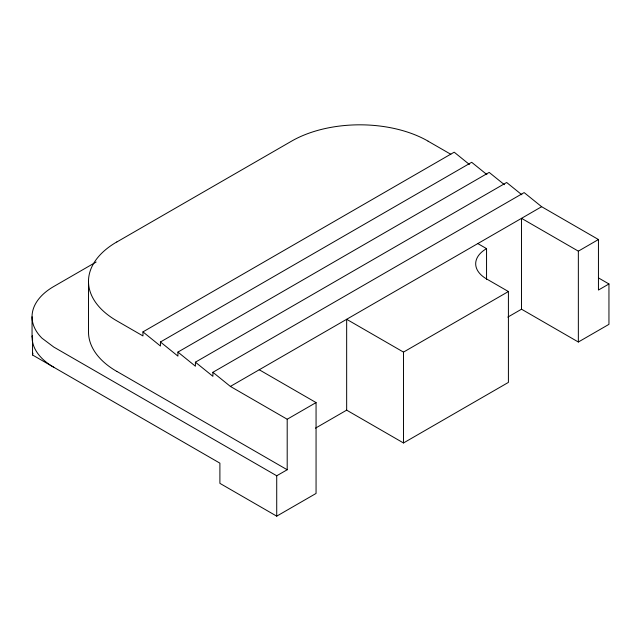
<?xml version="1.0" encoding="UTF-8"?>
<svg xmlns="http://www.w3.org/2000/svg" width="641" height="641" viewBox="0 0 641 641"><rect width="100%" height="100%" fill="white"/><g stroke="black" fill="none" stroke-linecap="round" stroke-linejoin="round"><path stroke-width="0.96" d="M88.506 281.407L88.506 331.958A96.543 55.743 0 0 0 116.798 371.411M96.126 262.033L53.78 286.487A74.188 42.827 0 0 0 41.986 338.192L53.78 347.061L276.72 475.774L287.2 469.757L287.2 419.238L230.383 386.419L212.9 372.285L524.138 192.588L541.637 206.706L598.446 239.526L598.446 290.044L608.95 283.963L598.582 277.978M259.236 369.769L316.061 402.58L316.061 493.442L276.72 516.157L219.895 483.346L219.895 463.155L32.547 354.994L32.547 337.687M346.661 410.152L346.661 319.298L403.493 352.109L508.409 291.535L508.409 382.397L403.493 442.963L346.661 410.152L315.5 428.148M403.493 442.963L403.493 352.109M486.551 279.58L486.551 248.628L477.809 243.58M507.808 317.119L521.518 309.202L521.518 218.341L541.637 206.706M521.518 309.202L578.35 342.014L578.35 251.152L598.446 239.526M53.78 367.253A74.188 42.827 0 0 1 32.05 336.966L32.379 335.523M32.547 354.994L32.947 353.207M116.846 241.977L291.471 141.204A96.551 55.751 0 0 1 428.14 141.172M116.798 241.953A96.543 55.751 0 0 0 116.83 320.845L142.959 335.924L142.959 331.886L454.197 152.189L469.404 164.489M142.959 331.886L160.442 346.028L160.442 341.99L471.68 162.293L486.896 174.584M160.442 341.99L177.926 356.124L177.926 352.085L489.171 172.397L504.379 184.68M177.926 352.085L195.417 366.219L195.417 362.181L506.654 182.485L521.862 194.784M230.383 386.419L521.518 218.341L578.35 251.152M287.2 419.238L316.061 402.58M578.35 342.014L608.95 324.346L608.95 283.963M428.092 141.196L450.831 154.289M508.409 291.535L486.551 278.915A37.09 21.417 0 0 1 486.551 248.628M116.838 371.387L287.2 469.757M195.417 362.181L212.9 376.323L212.9 372.285M276.72 475.774L276.72 516.157M32.05 316.774L32.05 336.966"/></g></svg>
